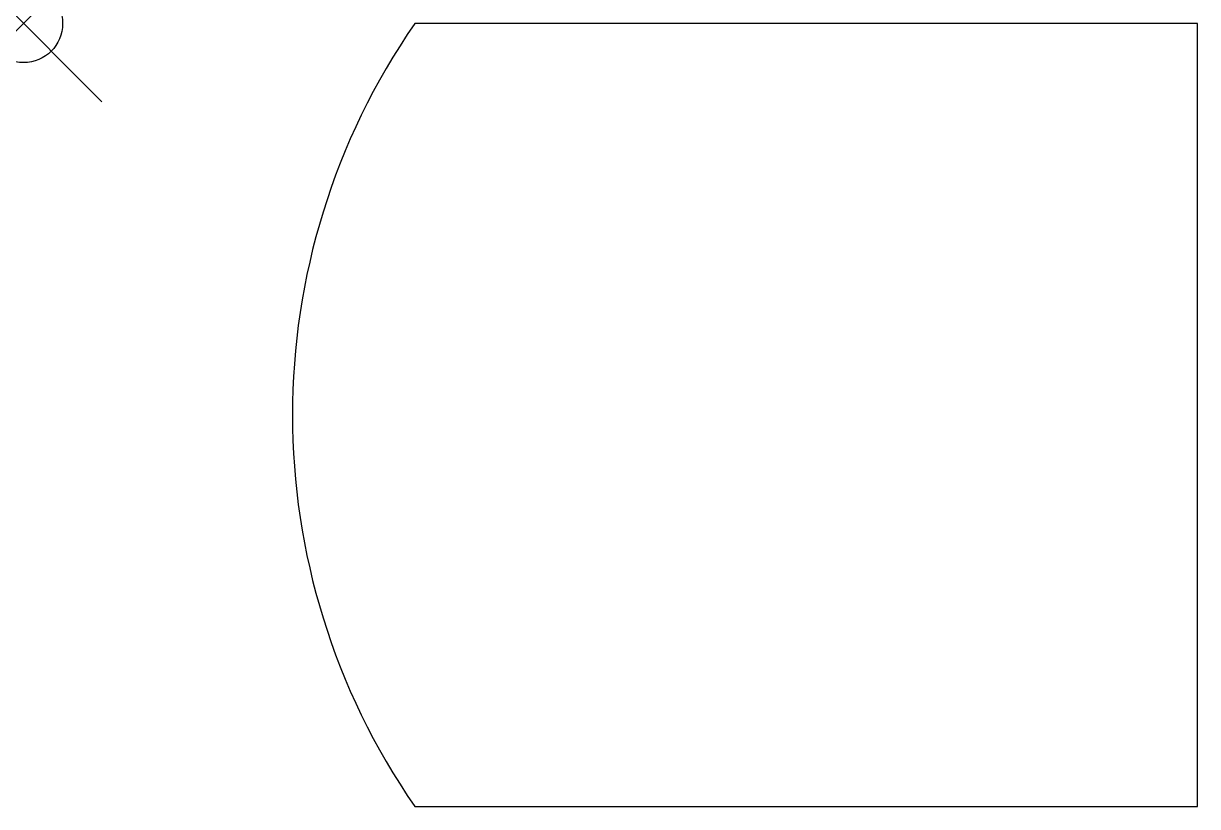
# Model space of a CAD drawing. Header units: millimetres. Extents: x 45 to 60, y -70 to -60.
import ezdxf

# ---------------------------------------------------------------- set-up
doc = ezdxf.new("R2010")
doc.units = ezdxf.units.MM
doc.header["$PDMODE"] = 35
doc.layers.get('0').update_dxf_attribs({"lineweight": 25})

msp = doc.modelspace()

# ---------------------------------------------------------------- linework, layer by layer
at = {"flags": 128}
msp.add_lwpolyline([(50, -60, 0.31265), (50, -70), (60, -70), (60, -60), (50, -60)], format="xyb", dxfattribs=at)
at = {"color": 6, "true_color": 0xff00ff}
msp.add_point((45, -60), dxfattribs=at)

doc.saveas('drawing.dxf')
